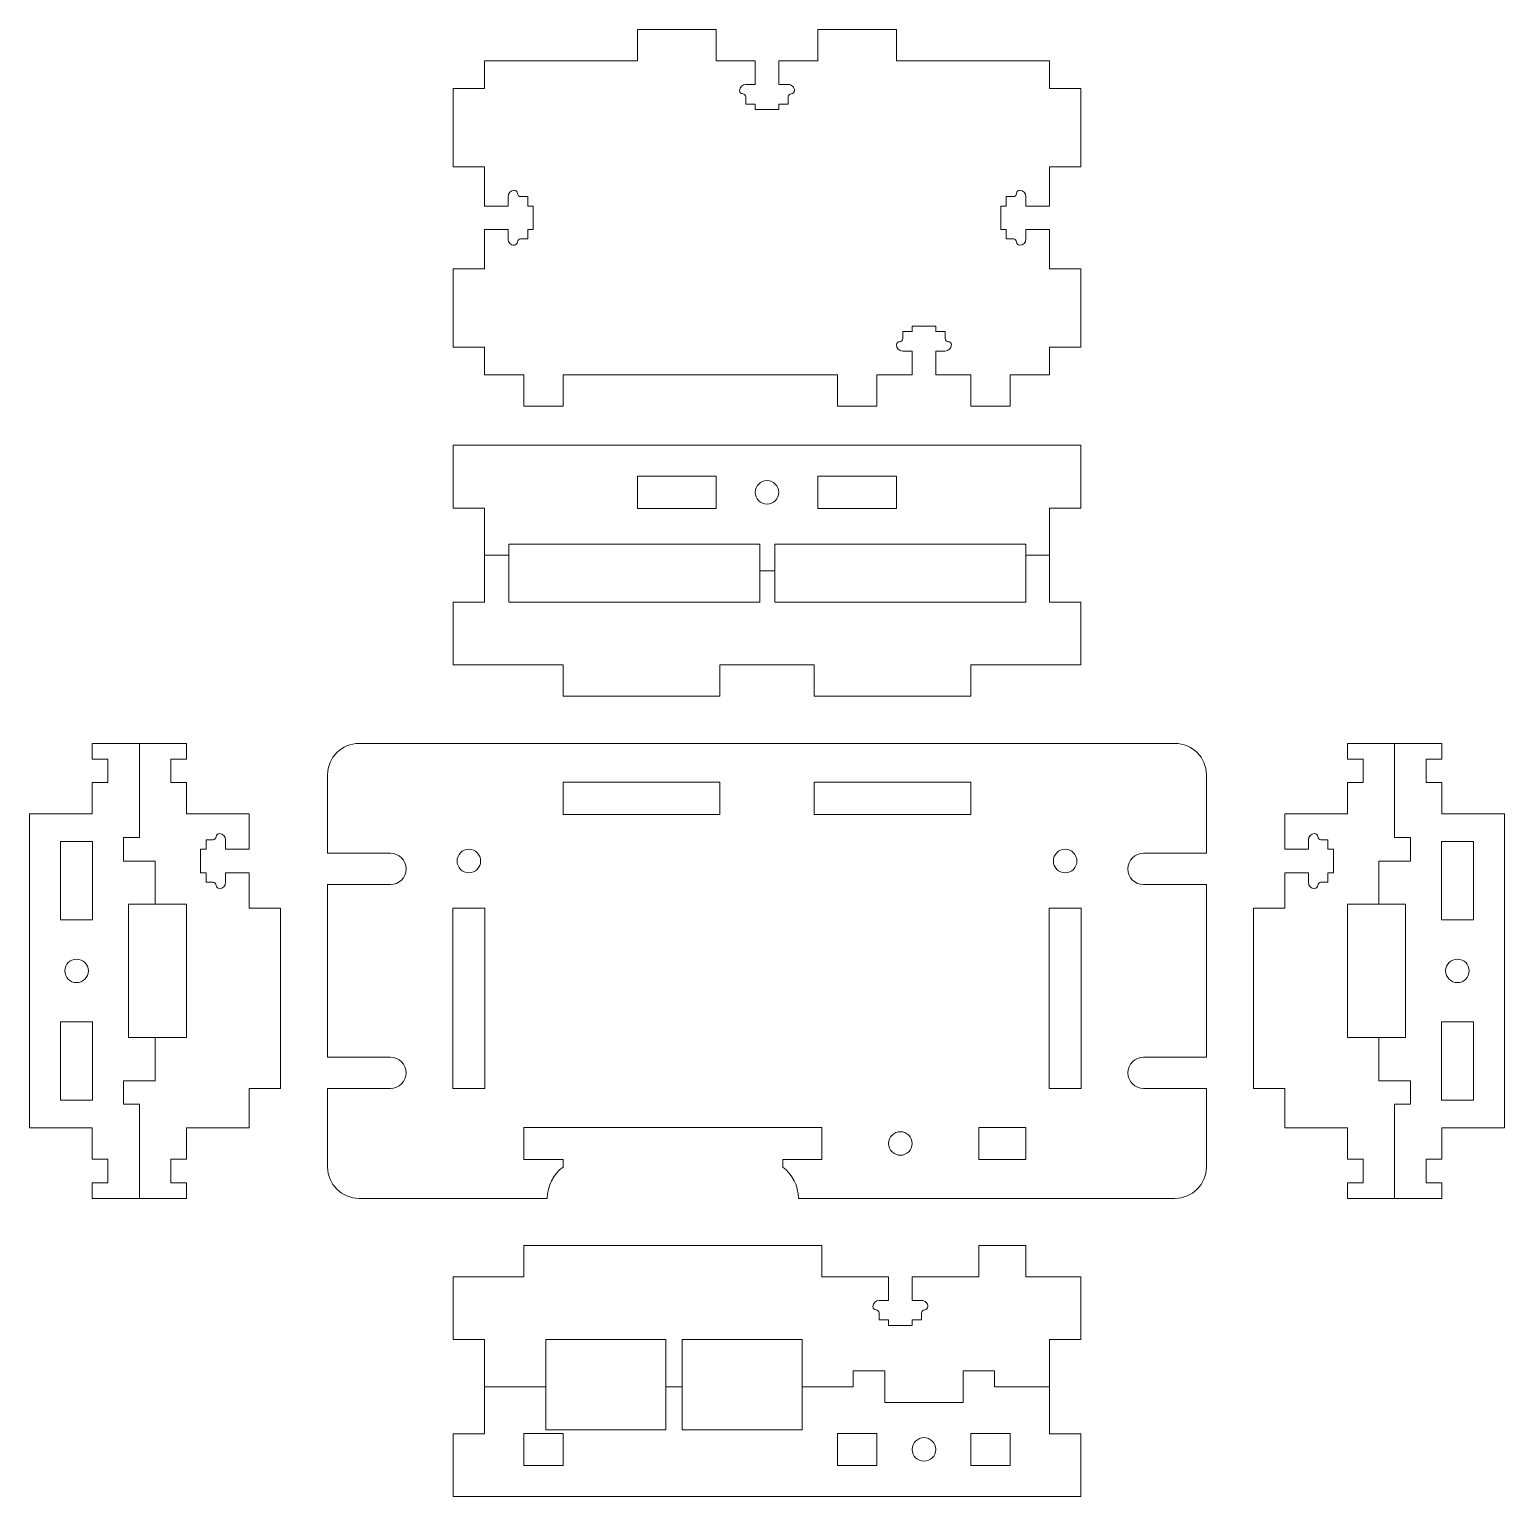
# Model space of a CAD drawing. Header units: millimetres. Extents: x -38 to 150, y -38 to 149.
import ezdxf

# ---------------------------------------------------------------- set-up
doc = ezdxf.new("R2010")
doc.units = ezdxf.units.MM
doc.layers.get('0').update_dxf_attribs({"linetype": 'CONTINUOUS', "lineweight": 0})

# ---------------------------------------------------------------- blocks, each defined once
blk = doc.blocks.new('T-Slot_Full_Hole')
for p, q in [((-16.5, -2.05), (-16.5, 2.05)), ((-16.5, 2.05), (-6.5, 2.05)), ((-6.5, 2.05), (-6.5, -2.05)), ((6.5, -2.05), (6.5, 2.05)), ((6.5, 2.05), (16.5, 2.05)), ((16.5, 2.05), (16.5, -2.05)), ((-6.5, -2.05), (-16.5, -2.05)), ((16.5, -2.05), (6.5, -2.05))]:
    blk.add_line(p, q)
blk.add_circle((0, 0), 1.5)
blk = doc.blocks.new('T-Slot_Full_Slot')
for p, q in [((-1.5, 6.2), (1.5, 6.2)), ((-1.5, 5.5), (-1.5, 6.2)), ((1.5, 6.2), (1.5, 5.5)), ((-2.7, 5.5), (-1.5, 5.5)), ((-2.7, 4.6), (-2.7, 5.5)), ((2.7, 5.5), (1.5, 5.5)), ((2.7, 4.6), (2.7, 5.5)), ((-1.5, 3), (-2.7, 3)), ((-1.5, 0), (-1.5, 3)), ((1.5, 3), (1.5, 0)), ((1.5, 3), (2.7, 3)), ((-16.5, -4), (-16.5, 0)), ((-6.5, 0), (-6.5, -4)), ((-6.5, 0), (-1.5, 0)), ((1.5, 0), (6.5, 0)), ((6.5, 0), (6.5, -4)), ((16.5, -4), (16.5, 0)), ((-6.5, -4), (-16.5, -4)), ((6.5, -4), (16.5, -4))]:
    blk.add_line(p, q)
for centre, radius, start, end in [((-3.1, 3.8), 0.4, 90, 180), ((-2.7, 3.8), 0.8, 180, 270), ((-3.1, 4.6), 0.4, 270, 360), ((3.1, 4.6), 0.4, 180, 270), ((2.7, 3.8), 0.8, 270, 360), ((3.1, 3.8), 0.4, 360, 90)]:
    blk.add_arc(centre, radius, start, end)
blk = doc.blocks.new('T-Slot_Minimal_Hole')
blk.add_circle((0, 0), 1.5)
blk = doc.blocks.new('T-Slot_Minimal_Slot')
for p, q in [((-1.5, 6.2), (1.5, 6.2)), ((-1.5, 5.5), (-1.5, 6.2)), ((1.5, 6.2), (1.5, 5.5)), ((-2.7, 5.5), (-1.5, 5.5)), ((-2.7, 4.6), (-2.7, 5.5)), ((2.7, 5.5), (1.5, 5.5)), ((2.7, 4.6), (2.7, 5.5)), ((-1.5, 3), (-2.7, 3)), ((-1.5, 0), (-1.5, 3)), ((1.5, 3), (1.5, 0)), ((1.5, 3), (2.7, 3))]:
    blk.add_line(p, q)
for centre, radius, start, end in [((-3.1, 3.8), 0.4, 90, 180), ((-2.7, 3.8), 0.8, 180, 270), ((-3.1, 4.6), 0.4, 270, 0), ((3.1, 4.6), 0.4, 180, 270), ((2.7, 3.8), 0.8, 270, 360), ((3.1, 3.8), 0.4, 360, 90)]:
    blk.add_arc(centre, radius, start, end)

msp = doc.modelspace()

# ---------------------------------------------------------------- linework, layer by layer
for p, q in [((39.5, 145), (20, 145)), ((20, 145), (20, 141.5)), ((92, 145), (72.5, 145)), ((92, 141.5), (92, 145)), ((20, 108.5), (20, 105)), ((92, 105), (92, 108.5)), ((20, 105), (25, 105)), ((25, 105), (25, 101)), ((30, 101), (30, 105)), ((30, 105), (65, 105)), ((65, 105), (65, 101)), ((70, 101), (70, 105)), ((70, 105), (74.5, 105)), ((77.5, 105), (82, 105)), ((82, 101), (82, 105)), ((87, 105), (87, 101)), ((87, 105), (92, 105)), ((25, 101), (30, 101)), ((65, 101), (70, 101)), ((87, 101), (82, 101)), ((16, 88), (16, 96)), ((96, 96), (16, 96)), ((96, 88), (96, 96)), ((20, 88), (16, 88)), ((20, 88), (20, 76)), ((92, 88), (96, 88)), ((92, 76), (92, 88)), ((55.1, 83.4), (23.1, 83.4)), ((23.1, 83.4), (23.1, 76)), ((55.1, 76), (55.1, 83.4)), ((89, 83.4), (57, 83.4)), ((57, 83.4), (57, 76)), ((89, 76), (89, 83.4)), ((20, 82), (23.1, 82)), ((89, 82), (92, 82)), ((55.1, 80), (57, 80)), ((16, 76), (16, 68)), ((20, 76), (16, 76)), ((23.1, 76), (55.1, 76)), ((57, 76), (89, 76)), ((92, 76), (96, 76)), ((96, 76), (96, 68)), ((16, 68), (30, 68)), ((30, 64), (30, 68)), ((50, 68), (50, 64)), ((50, 68), (62, 68)), ((62, 68), (62, 64)), ((82, 64), (82, 68)), ((82, 68), (96, 68)), ((50, 64), (30, 64)), ((62, 64), (82, 64)), ((-30, 56), (-30, 58)), ((-30, 58), (-18, 58)), ((-24, 46), (-24, 58)), ((-18, 58), (-18, 56)), ((108, 58), (4, 58)), ((130, 56), (130, 58)), ((130, 58), (142, 58)), ((136, 58), (136, 46)), ((142, 58), (142, 56)), ((-28, 56), (-30, 56)), ((-28, 53), (-28, 56)), ((-18, 56), (-20, 56)), ((-20, 56), (-20, 53)), ((132, 56), (130, 56)), ((132, 53), (132, 56)), ((142, 56), (140, 56)), ((140, 56), (140, 53)), ((-30, 53), (-30, 49)), ((-28, 53), (-30, 53)), ((-20, 53), (-18, 53)), ((-18, 49), (-18, 53)), ((0, 54), (0, 44)), ((50, 53.05), (30, 53.05)), ((30, 53.05), (30, 48.95)), ((50, 48.95), (50, 53.05)), ((62, 53.05), (62, 48.95)), ((82, 53.05), (62, 53.05)), ((82, 48.95), (82, 53.05)), ((112, 44), (112, 54)), ((130, 49), (130, 53)), ((130, 53), (132, 53)), ((140, 53), (142, 53)), ((142, 53), (142, 49)), ((-38, 9), (-38, 49)), ((-38, 49), (-30, 49)), ((-18, 49), (-10, 49)), ((-10, 49), (-10, 44.5)), ((30, 48.95), (50, 48.95)), ((62, 48.95), (82, 48.95)), ((122, 49), (122, 44.5)), ((130, 49), (122, 49)), ((150, 49), (142, 49)), ((150, 9), (150, 49)), ((-26, 43), (-26, 46)), ((-26, 46), (-24, 46)), ((136, 46), (138, 46)), ((138, 46), (138, 43)), ((8, 44), (0, 44)), ((104, 44), (112, 44)), ((-22, 43), (-26, 43)), ((-22, 37.5), (-22, 43)), ((-10, 41.5), (-10, 37)), ((10, 42), (10, 42)), ((102, 42), (102, 42)), ((122, 41.5), (122, 37)), ((138, 43), (134, 43)), ((134, 43), (134, 37.5)), ((0, 40), (0, 18)), ((0, 40), (8, 40)), ((112, 40), (104, 40)), ((112, 18), (112, 40)), ((-18, 37.5), (-25.4, 37.5)), ((-25.4, 37.5), (-25.4, 20.5)), ((-18, 20.5), (-18, 37.5)), ((-10, 37), (-6, 37)), ((-6, 37), (-6, 14)), ((15.95, 14), (15.95, 37)), ((15.95, 37), (20.05, 37)), ((20.05, 37), (20.05, 14)), ((96.05, 37), (91.95, 37)), ((91.95, 37), (91.95, 14)), ((96.05, 14), (96.05, 37)), ((122, 37), (118, 37)), ((118, 37), (118, 14)), ((137.4, 37.5), (130, 37.5)), ((130, 37.5), (130, 20.5)), ((137.4, 20.5), (137.4, 37.5)), ((-25.4, 20.5), (-18, 20.5)), ((-22, 20.5), (-22, 15)), ((130, 20.5), (137.4, 20.5)), ((134, 20.5), (134, 15)), ((0, 18), (8, 18)), ((112, 18), (104, 18)), ((10, 16), (10, 16)), ((102, 16), (102, 16)), ((-22, 15), (-26, 15)), ((-26, 15), (-26, 12)), ((-6, 14), (-10, 14)), ((-10, 14), (-10, 9)), ((0, 14), (0, 4)), ((8, 14), (0, 14)), ((20.05, 14), (15.95, 14)), ((91.95, 14), (96.05, 14)), ((104, 14), (112, 14)), ((112, 4), (112, 14)), ((118, 14), (122, 14)), ((122, 14), (122, 9)), ((134, 15), (138, 15)), ((138, 15), (138, 12)), ((-26, 12), (-24, 12)), ((-24, 0), (-24, 12)), ((138, 12), (136, 12)), ((136, 0), (136, 12)), ((-30, 9), (-38, 9)), ((-30, 9), (-30, 5)), ((-18, 5), (-18, 9)), ((-10, 9), (-18, 9)), ((25, 9.05), (63, 9.05)), ((25, 4.95), (25, 9.05)), ((63, 9.05), (63, 4.95)), ((89, 9.05), (83, 9.05)), ((83, 9.05), (83, 4.95)), ((89, 4.95), (89, 9.05)), ((122, 9), (130, 9)), ((130, 9), (130, 5)), ((142, 5), (142, 9)), ((142, 9), (150, 9)), ((-30, 5), (-28, 5)), ((-28, 5), (-28, 2)), ((-20, 2), (-20, 5)), ((-20, 5), (-18, 5)), ((30, 4.95), (25, 4.95)), ((30, 4.95), (30, 4)), ((58, 4.95), (58, 4)), ((63, 4.95), (58, 4.95)), ((83, 4.95), (89, 4.95)), ((132, 5), (130, 5)), ((132, 2), (132, 5)), ((140, 5), (142, 5)), ((140, 5), (140, 2)), ((-30, 2), (-30, 0)), ((-28, 2), (-30, 2)), ((-18, 2), (-20, 2)), ((-18, 0), (-18, 2)), ((130, 0), (130, 2)), ((130, 2), (132, 2)), ((140, 2), (142, 2)), ((142, 2), (142, 0)), ((-30, 0), (-18, 0)), ((4, 0), (28, 0)), ((60, 0), (108, 0)), ((142, 0), (130, 0)), ((63, -6), (25, -6)), ((25, -6), (25, -10)), ((63, -10), (63, -6)), ((89, -6), (83, -6)), ((83, -6), (83, -10)), ((89, -10), (89, -6)), ((16, -10), (25, -10)), ((16, -18), (16, -10)), ((63, -10), (71.5, -10)), ((74.5, -10), (83, -10)), ((89, -10), (96, -10)), ((96, -18), (96, -10)), ((20, -18), (16, -18)), ((20, -30), (20, -18)), ((27.8, -29.5), (27.8, -18)), ((27.8, -18), (43.1, -18)), ((43.1, -18), (43.1, -29.5)), ((45.2, -29.5), (45.2, -18)), ((45.2, -18), (60.5, -18)), ((60.5, -18), (60.5, -29.5)), ((92, -18), (96, -18)), ((92, -18), (92, -30)), ((67, -24), (67, -22)), ((67, -22), (71, -22)), ((71, -22), (71, -26)), ((81, -26), (81, -22)), ((81, -22), (85, -22)), ((85, -22), (85, -24)), ((27.8, -24), (20, -24)), ((45.2, -24), (43.1, -24)), ((67, -24), (60.5, -24)), ((92, -24), (85, -24)), ((71, -26), (81, -26)), ((20, -30), (16, -30)), ((16, -30), (16, -38)), ((25, -29.95), (30, -29.95)), ((25, -34.05), (25, -29.95)), ((43.1, -29.5), (27.8, -29.5)), ((30, -29.95), (30, -34.05)), ((60.5, -29.5), (45.2, -29.5)), ((70, -29.95), (65, -29.95)), ((65, -29.95), (65, -34.05)), ((70, -34.05), (70, -29.95)), ((82, -29.95), (87, -29.96)), ((82, -34.05), (82, -29.95)), ((87, -29.96), (87, -34.05)), ((92, -30), (96, -30)), ((96, -30), (96, -38)), ((30, -34.05), (25, -34.05)), ((65, -34.05), (70, -34.05)), ((87, -34.05), (82, -34.05)), ((96, -38), (16, -38))]:
    msp.add_line(p, q)
for centre, radius, start, end in [((4, 54), 4, 90, 180), ((108, 54), 4, 0, 90), ((8, 42), 2, 0, 90), ((104, 42), 2, 90, 180), ((8, 42), 2, 270, 0), ((104, 42), 2, 180, 270), ((8, 16), 2, 0, 90), ((104, 16), 2, 90, 180), ((8, 16), 2, 270, 0), ((104, 16), 2, 180, 270), ((4, 4), 4, 180, 270), ((33, 0), 5, 126.8699, 180), ((55, 0), 5, 0, 53.1301), ((108, 4), 4, 270, 0)]:
    msp.add_arc(centre, radius, start, end)

# ---------------------------------------------------------------- block references
at = {"yscale": -1}
for name, p in [('T-Slot_Full_Slot', (56, 145)), ('T-Slot_Minimal_Slot', (73, -10))]:
    msp.add_blockref(name, p, dxfattribs=at)
for name, p, rotation in [('T-Slot_Full_Slot', (20, 125), 270), ('T-Slot_Full_Slot', (92, 125), 90), ('T-Slot_Full_Hole', (-32, 29), 90), ('T-Slot_Minimal_Slot', (-10, 43), 90), ('T-Slot_Full_Hole', (144, 29), 90)]:
    msp.add_blockref(name, p, dxfattribs=dict(rotation=rotation))
for name, p in [('T-Slot_Minimal_Slot', (76, 105)), ('T-Slot_Full_Hole', (56, 90)), ('T-Slot_Minimal_Hole', (18, 43)), ('T-Slot_Minimal_Hole', (94, 43)), ('T-Slot_Minimal_Hole', (73, 7)), ('T-Slot_Minimal_Hole', (76, -32))]:
    msp.add_blockref(name, p)
at = {"yscale": -1, "rotation": 89.99999999999999}
msp.add_blockref('T-Slot_Minimal_Slot', (122, 43), dxfattribs=at)

doc.saveas('drawing.dxf')
